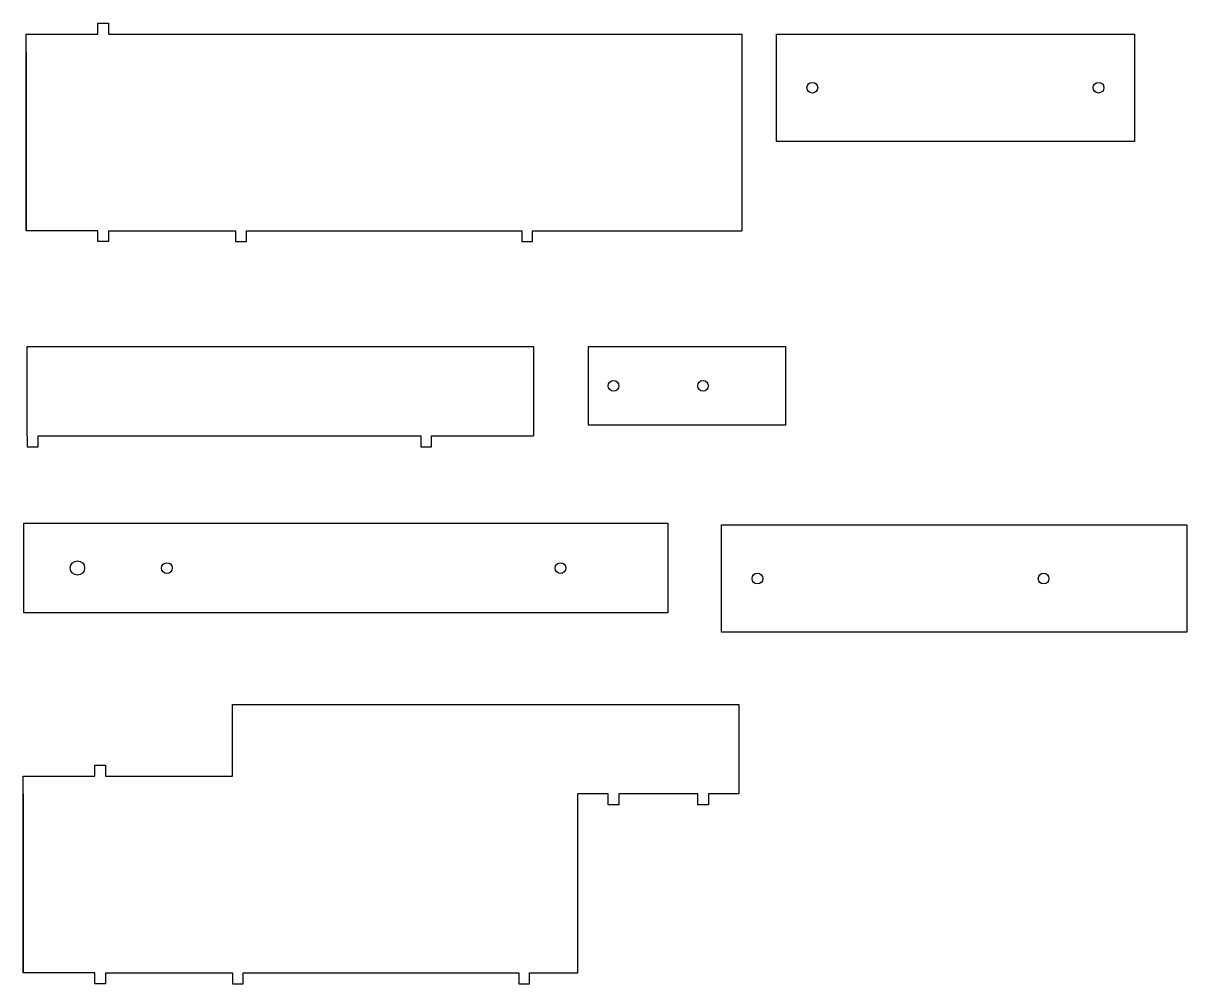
# Model space of a CAD drawing. Header units: millimetres. Extents: x 20 to 345, y 22 to 290.
import ezdxf

# ---------------------------------------------------------------- set-up
doc = ezdxf.new("R2010")
doc.units = ezdxf.units.MM

msp = doc.modelspace()

# ---------------------------------------------------------------- linework, layer by layer
for p, q in [((40.85, 287.27), (40.85, 290.27)), ((40.85, 290.27), (43.85, 290.27)), ((43.85, 290.27), (43.85, 287.27)), ((20.85, 232.27), (20.85, 287.27)), ((20.85, 287.27), (40.85, 287.27)), ((43.85, 287.27), (220.85, 287.27)), ((220.85, 287.27), (220.85, 232.27)), ((230.55, 287.27), (330.55, 287.27)), ((230.55, 257.27), (230.55, 287.27)), ((330.55, 287.27), (330.55, 257.27)), ((20.85, 282.27), (20.85, 232.27)), ((330.55, 257.27), (230.55, 257.27)), ((40.85, 232.27), (20.85, 232.27)), ((40.85, 229.27), (40.85, 232.27)), ((43.85, 232.27), (43.85, 229.27)), ((43.85, 229.27), (40.85, 229.27)), ((21.12, 175), (21.12, 200)), ((21.12, 200), (162.62, 200)), ((162.62, 200), (162.62, 175)), ((21.12, 175), (21.12, 172)), ((21.12, 175), (21.12, 172)), ((24.12, 172), (24.12, 175)), ((24.12, 175), (131.12, 175)), ((131.12, 175), (131.12, 172)), ((134.12, 172), (134.12, 175)), ((134.12, 175), (162.62, 175)), ((21.12, 172), (24.12, 172)), ((131.12, 172), (134.12, 172)), ((20.15, 150.6), (200.15, 150.6)), ((20.15, 125.6), (20.15, 150.6)), ((200.15, 150.6), (200.15, 125.6)), ((215.19, 150.16), (345.19, 150.16)), ((215.19, 120.16), (215.19, 150.16)), ((345.19, 150.16), (345.19, 120.16)), ((200.15, 125.6), (20.15, 125.6)), ((345.19, 120.16), (215.19, 120.16)), ((78.5, 80), (78.5, 100)), ((78.5, 100), (220, 100)), ((220, 100), (220, 80)), ((40, 80), (40, 83)), ((40, 83), (43, 83)), ((43, 83), (43, 80)), ((20, 25), (20, 80)), ((20, 80), (40, 80)), ((43, 80), (78.5, 80)), ((220, 80), (220, 75)), ((20, 75), (20, 25)), ((175, 25), (175, 75)), ((183.5, 75), (175, 75)), ((183.5, 72), (183.5, 75)), ((208.5, 75), (186.5, 75)), ((186.5, 75), (186.5, 72)), ((208.5, 72), (208.5, 75)), ((220, 75), (211.5, 75)), ((211.5, 75), (211.5, 72)), ((186.5, 72), (183.5, 72)), ((211.5, 72), (208.5, 72)), ((40, 25), (20, 25)), ((40, 22), (40, 25)), ((43, 25), (43, 22)), ((43, 25), (78.5, 25)), ((78.5, 25), (78.5, 22)), ((81.5, 22), (81.5, 25)), ((81.5, 25), (158.5, 25)), ((158.5, 25), (158.5, 22)), ((161.5, 22), (161.5, 25)), ((161.5, 25), (175, 25)), ((43, 22), (40, 22)), ((78.5, 22), (81.5, 22)), ((158.5, 22), (161.5, 22))]:
    msp.add_line(p, q)
msp.add_lwpolyline([(43.85, 232.27), (79.35, 232.27), (79.35, 229.27), (82.35, 229.27), (82.35, 232.27), (159.35, 232.27), (159.35, 229.27), (162.35, 229.27), (162.35, 232.27), (220.85, 232.27)])
msp.add_lwpolyline([(178, 200), (233, 200), (233, 178), (178, 178)], close=True)
for centre, radius in [((240.55, 272.27), 1.5), ((320.55, 272.27), 1.5), ((185, 189), 1.5), ((210, 189), 1.5), ((35.15, 138.1), 2), ((60.15, 138.1), 1.5), ((170.15, 138.1), 1.5), ((225.19, 135.16), 1.5), ((305.19, 135.16), 1.5)]:
    msp.add_circle(centre, radius)

doc.saveas('drawing.dxf')
